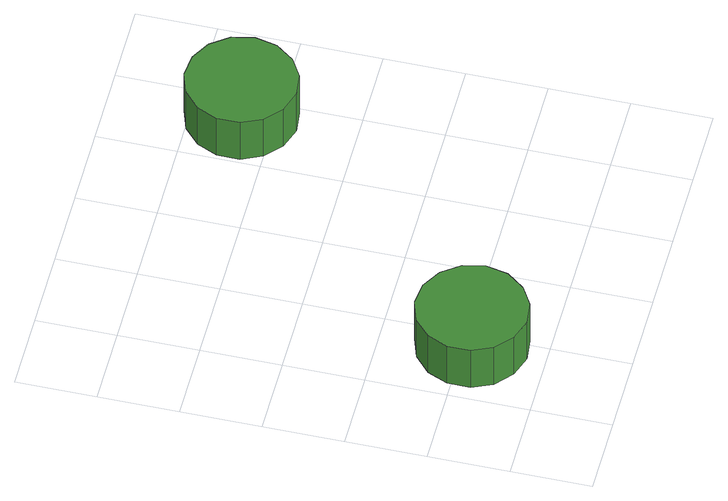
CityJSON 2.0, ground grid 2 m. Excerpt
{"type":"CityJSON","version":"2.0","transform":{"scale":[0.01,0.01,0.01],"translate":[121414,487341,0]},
"CityObjects":{
"tree1":{"type":"SolitaryVegetationObject","attributes":{"function":"something"},"geometry":[{"type":"MultiSurface","lod":"1","boundaries":[[[0,1,2,3,4,5,6,7,8,9,10,11,12,13,14]],[[15,16,17,18,19,20,21,22,23,24,25,26,27,28,29]],[[0,29,28,1]],[[1,28,27,2]],[[2,27,26,3]],[[3,26,25,4]],[[4,25,24,5]],[[5,24,23,6]],[[6,23,22,7]],[[7,22,21,8]],[[8,21,20,9]],[[9,20,19,10]],[[10,19,18,11]],[[11,18,17,12]],[[12,17,16,13]],[[13,16,15,14]],[[14,15,29,0]]]}]},
"tree2":{"type":"SolitaryVegetationObject","attributes":{"function":"something"},"geometry":[{"type":"MultiSurface","lod":"1","boundaries":[[[30,31,32,33,34,35,36,37,38,39,40,41,42,43,44]],[[45,46,47,48,49,50,51,52,53,54,55,56,57,58,59]],[[30,59,58,31]],[[31,58,57,32]],[[32,57,56,33]],[[33,56,55,34]],[[34,55,54,35]],[[35,54,53,36]],[[36,53,52,37]],[[37,52,51,38]],[[38,51,50,39]],[[39,50,49,40]],[[40,49,48,41]],[[41,48,47,42]],[[42,47,46,43]],[[43,46,45,44]],[[44,45,59,30]]]}]}
},
"vertices":[
[308,183,185],[296,238,185],[262,284,185],[213,313,185],[157,319,185],[103,301,185],[61,263,185],[38,211,185],[38,155,185],[61,103,185],[103,65,185],[157,47,185],[213,53,185],[262,82,185],[296,127,185],[296,127,56],[262,82,56],[213,53,56],[157,47,56],[103,65,56],[61,103,56],[38,155,56],[38,211,56],[61,263,56],[103,301,56],[157,319,56],[213,313,56],[262,284,56],[296,238,56],[308,183,56],
[878,880,190],[866,936,190],[832,982,190],[783,1010,190],[727,1016,190],[673,998,190],[631,960,190],[608,908,190],[608,852,190],[631,800,190],[673,762,190],[727,744,190],[783,750,190],[832,779,190],[866,825,190],[866,825,61],[832,779,61],[783,750,61],[727,744,61],[673,762,61],[631,800,61],[608,852,61],[608,908,61],[631,960,61],[673,998,61],[727,1016,61],[783,1010,61],[832,982,61],[866,936,61],[878,880,61]
]}
